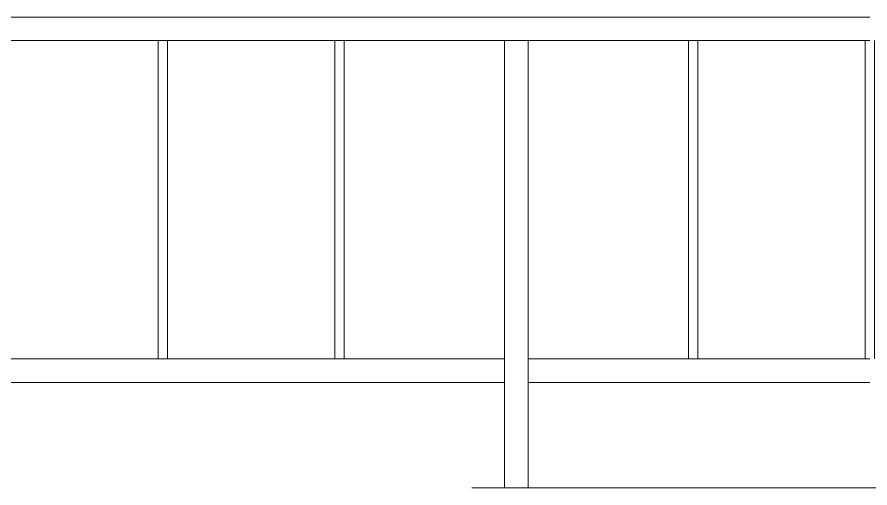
# Model space of a CAD drawing. Header units: millimetres. Extents: x -515342 to 330399, y -224905 to 507333.
# Drawn here: x 96163 to 97611, y 101904 to 102702 of the extents above; entities that cross this region are included whole.
import ezdxf

# ---------------------------------------------------------------- set-up
doc = ezdxf.new("R2010")
doc.units = ezdxf.units.MM
doc.layers.add('Витраж', color=7, linetype='Continuous', lineweight=0)
doc.layers.add('Крыша', color=7, linetype='Continuous', lineweight=0)

# ---------------------------------------------------------------- blocks, each defined once
blk = doc.blocks.new('Прямоугольный импост - АР_Импост_40х40 _поручень ограждения на кровле_-V133-О_АР_П_Разрез 1-1')
at = {"layer": 'Витраж'}
for p, q in [((48760, 14671), (48460, 14671)), ((48760, 14631), (48460, 14631))]:
    blk.add_line(p, q, dxfattribs=at)
blk = doc.blocks.new('Прямоугольный импост - АР_Импост_16х16 _вертикальное заполнение ограждений_-V135-О_АР_П_Разрез 1-1')
at = {"layer": 'Витраж'}
for p, q in [((48752, 14631), (48752, 14091)), ((48768, 14631), (48768, 14091))]:
    blk.add_line(p, q, dxfattribs=at)
blk = doc.blocks.new('Прямоугольный импост - АР_Импост_40х40 _стойка ограждения на кровле_-V136-О_АР_П_Разрез 1-1')
at = {"layer": 'Витраж'}
for p, q in [((48140, 14631), (48180, 14631)), ((48140, 14631), (48140, 14071)), ((48180, 14631), (48180, 14071))]:
    blk.add_line(p, q, dxfattribs=at)
blk = doc.blocks.new('Прямоугольный импост - АР_Импост_40х40 _поручень ограждения на кровле_-10058582-О_АР_П_Разрез 1-1')
at = {"layer": 'Витраж'}
for p, q in [((1060, 14091), (760, 14091)), ((1060, 14051), (760, 14051))]:
    blk.add_line(p, q, dxfattribs=at)
blk = doc.blocks.new('Прямоугольный импост - АР_Импост_40х40 _поручень ограждения на кровле_-10058583-О_АР_П_Разрез 1-1')
at = {"layer": 'Витраж'}
for p, q in [((1640, 14091), (1360, 14091)), ((1640, 14091), (1640, 14051)), ((1640, 14051), (1360, 14051))]:
    blk.add_line(p, q, dxfattribs=at)
blk = doc.blocks.new('Прямоугольный импост - АР_Импост_40х40 _поручень ограждения на кровле_-10058581-О_АР_П_Разрез 1-1')
at = {"layer": 'Витраж'}
for p, q in [((480, 14051), (480, 14091)), ((760, 14091), (480, 14091)), ((760, 14051), (480, 14051))]:
    blk.add_line(p, q, dxfattribs=at)
blk = doc.blocks.new('Прямоугольный импост - АР_Импост_40х40 _стойка ограждения на кровле_-V141-О_АР_П_Разрез 1-1')
at = {"layer": 'Витраж'}
for p, q in [((8840, 14071), (8840, 13872.2)), ((8880, 14071), (8880, 13872.2))]:
    blk.add_line(p, q, dxfattribs=at)

msp = doc.modelspace()

# ---------------------------------------------------------------- linework, layer by layer
at = {"layer": 'Крыша'}
msp.add_line((97985.0573, 101903.5929), (96934.7194, 101903.5929), dxfattribs=at)

# ---------------------------------------------------------------- block references
at = {"layer": 'Витраж'}
for name, p in [('Прямоугольный импост - АР_Импост_40х40 _поручень ограждения на кровле_-V133-О_АР_П_Разрез 1-1', (47650.5296, 88031.3929)), ('Прямоугольный импост - АР_Импост_40х40 _поручень ограждения на кровле_-V133-О_АР_П_Разрез 1-1', (47950.5296, 88031.3929)), ('Прямоугольный импост - АР_Импост_40х40 _поручень ограждения на кровле_-V133-О_АР_П_Разрез 1-1', (48250.5296, 88031.3929)), ('Прямоугольный импост - АР_Импост_40х40 _поручень ограждения на кровле_-V133-О_АР_П_Разрез 1-1', (48550.5296, 88031.3929)), ('Прямоугольный импост - АР_Импост_40х40 _поручень ограждения на кровле_-V133-О_АР_П_Разрез 1-1', (48850.5296, 88031.3929)), ('Прямоугольный импост - АР_Импост_16х16 _вертикальное заполнение ограждений_-V135-О_АР_П_Разрез 1-1', (47650.5296, 88031.3929)), ('Прямоугольный импост - АР_Импост_16х16 _вертикальное заполнение ограждений_-V135-О_АР_П_Разрез 1-1', (47950.5296, 88031.3929)), ('Прямоугольный импост - АР_Импост_40х40 _стойка ограждения на кровле_-V136-О_АР_П_Разрез 1-1', (48850.5296, 88031.3929)), ('Прямоугольный импост - АР_Импост_16х16 _вертикальное заполнение ограждений_-V135-О_АР_П_Разрез 1-1', (48550.5296, 88031.3929)), ('Прямоугольный импост - АР_Импост_16х16 _вертикальное заполнение ограждений_-V135-О_АР_П_Разрез 1-1', (48850.5296, 88031.3929)), ('Прямоугольный импост - АР_Импост_40х40 _поручень ограждения на кровле_-10058582-О_АР_П_Разрез 1-1', (95350.5296, 88031.3929)), ('Прямоугольный импост - АР_Импост_40х40 _поручень ограждения на кровле_-10058582-О_АР_П_Разрез 1-1', (95650.5296, 88031.3929)), ('Прямоугольный импост - АР_Импост_40х40 _поручень ограждения на кровле_-10058583-О_АР_П_Разрез 1-1', (95350.5296, 88031.3929)), ('Прямоугольный импост - АР_Импост_40х40 _поручень ограждения на кровле_-10058581-О_АР_П_Разрез 1-1', (96550.5296, 88031.3929)), ('Прямоугольный импост - АР_Импост_40х40 _поручень ограждения на кровле_-10058582-О_АР_П_Разрез 1-1', (96550.5296, 88031.3929)), ('Прямоугольный импост - АР_Импост_40х40 _стойка ограждения на кровле_-V141-О_АР_П_Разрез 1-1', (88150.5296, 88031.3929))]:
    msp.add_blockref(name, p, dxfattribs=at)

doc.saveas('drawing.dxf')
